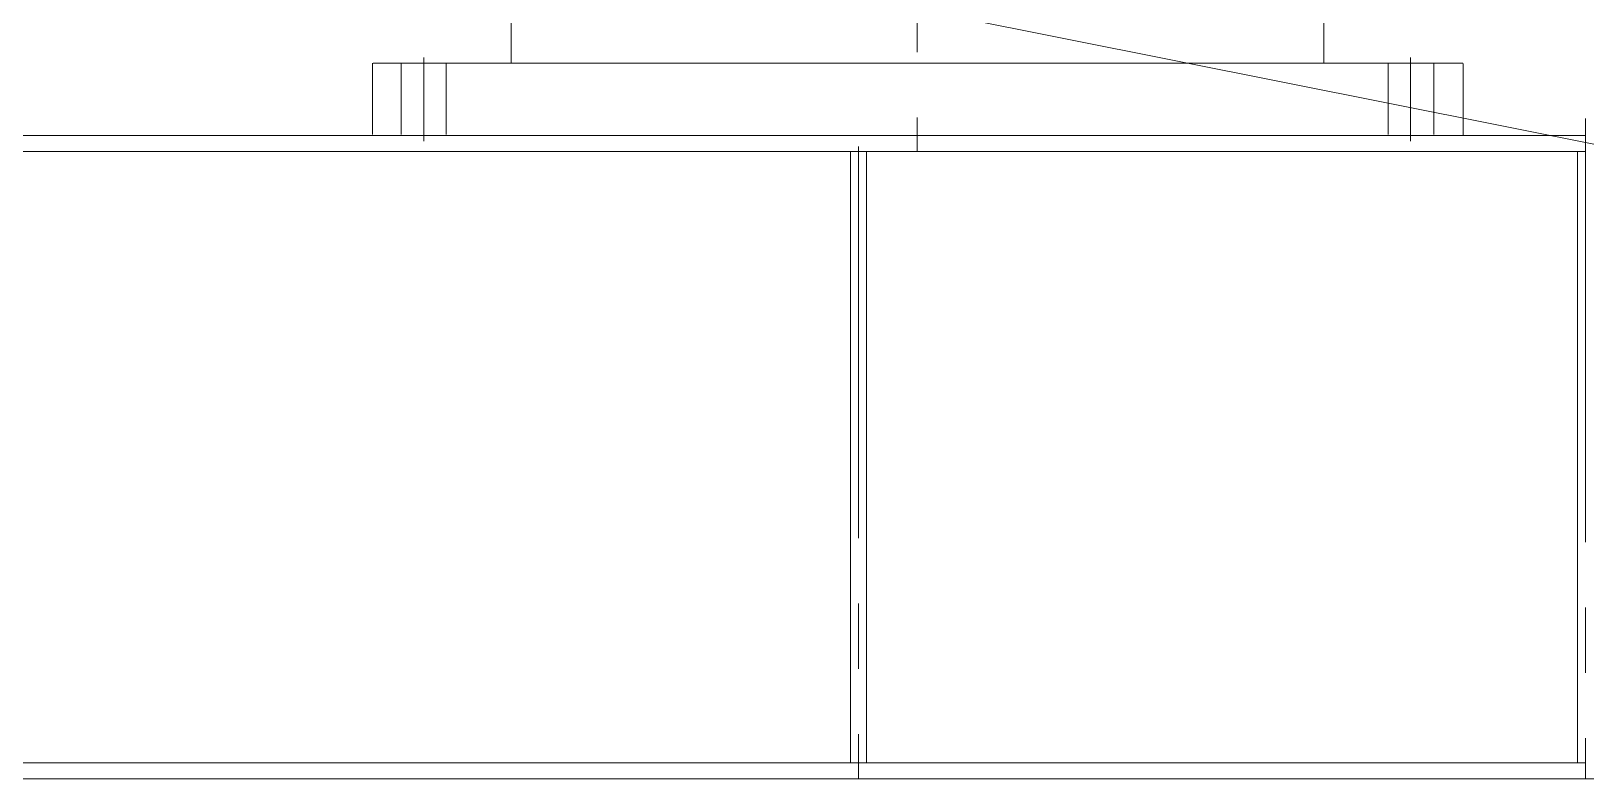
# Model space of a CAD drawing. Header units: millimetres. Extents: x 163705 to 1616509, y 81827 to 302547.
# Drawn here: x 1445910 to 1446666, y 143060 to 143423 of the extents above; entities that cross this region are included whole.
import ezdxf

# ---------------------------------------------------------------- set-up
doc = ezdxf.new("R2010")
doc.units = ezdxf.units.MM
doc.header["$LTSCALE"] = 10
doc.linetypes.add('CENTER2', pattern=[28.575, 19.05, -3.175, 3.175, -3.175])
for name, color, linetype, lineweight in [('1-中心线', 1, 'CENTER2', 0), ('1-建筑轮廓', 7, 'Continuous', 20), ('1-设备轮廓', 2, 'Continuous', 18), ('1-钢构', 6, 'Continuous', 0)]:
    doc.layers.add(name, color=color, linetype=linetype, lineweight=lineweight)

# ---------------------------------------------------------------- blocks, each defined once
blk = doc.blocks.new('*U297')
blk.add_line((0, 350), (8100, 350))
blk = doc.blocks.new('2PG64对辊机-侧视图')
for points in [[(2400.88, 827.09), (2005.88, 827.09), (2005.88, 348.56)], [(2401.27, 827.09), (2401.27, 348.56)], [(2238.12, 381.34), (807.57, 96.01)], [(1938.15, 313.23), (1938.15, 347.97)], [(1938.35, 348.16), (2468.41, 348.16)], [(1952.4, 348.16), (1952.4, 313.42)], [(1974.65, 348.16), (1974.65, 313.42)], [(2432.89, 348.16), (2432.89, 313.42)], [(2454.75, 348.16), (2454.75, 313.42)], [(2468.8, 348.16), (2468.8, 313.42)], [(1878.63, 321.23), (1878.63, 305.62)], [(1878.63, 313.04), (3278.72, 313.04)], [(2468.8, 313.04), (1938.74, 313.04)], [(1878.63, 305.23), (3270.91, 305.23)], [(1882.53, 305.23), (1882.53, 8.19)], [(2228.36, 305.23), (2228.36, 8.19)], [(2236.17, 305.23), (2236.17, 8.19)], [(1878.63, 7.8), (3270.91, 7.8)], [(72.99, 0), (3279.11, 0)]]:
    blk.add_lwpolyline(points)
at = {"layer": '1-中心线'}
for p, q in [((2203.77, 829.82), (2203.77, 305.23)), ((1878.63, 305.62), (1878.63, 0)), ((2232.26, 307.57), (2232.26, 0))]:
    blk.add_line(p, q, dxfattribs=at)
for points in [[(1963.72, 350.9), (1963.72, 310.31)], [(2443.82, 350.9), (2443.82, 310.31)]]:
    blk.add_lwpolyline(points, dxfattribs=at)

msp = doc.modelspace()

# ---------------------------------------------------------------- linework, layer by layer
at = {"layer": '1-建筑轮廓'}
msp.add_line((1430750.296, 143059.632), (1515696.37, 143059.632), dxfattribs=at)

# ---------------------------------------------------------------- block references
at = {"layer": '1-设备轮廓', "xscale": -1}
msp.add_blockref('2PG64对辊机-侧视图', (1448544.595, 143059.632), dxfattribs=at)
at = {"layer": '1-钢构'}
msp.add_blockref('*U297', (1442285.648, 142709.632), dxfattribs=at)

doc.saveas('drawing.dxf')
